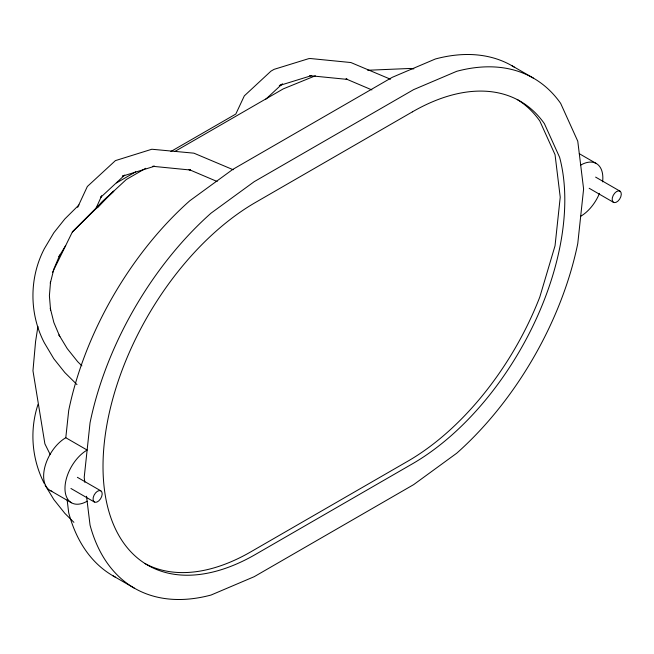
<?xml version="1.0" encoding="UTF-8"?>
<svg xmlns="http://www.w3.org/2000/svg" width="654" height="654" viewBox="0 0 654 654"><rect width="100%" height="100%" fill="white"/><g stroke="black" fill="none" stroke-linecap="round" stroke-linejoin="round"><path stroke-width="0.98" d="M51.846 491.252A31.335 18.091 -60 0 1 44.905 466.833A31.335 18.091 -60 0 1 65.792 437.73L68.711 410.467A242.127 139.792 -60 0 1 189.774 200.778L232.865 169.353L392.286 77.311L435.376 58.983A242.127 139.792 -60 0 1 514.641 67.354M37.94 326.436L35.578 341.519L32.962 370.753L44.889 443.837L50.235 454.595M38.046 404.352C29.373 430.275 31.817 459.321 44.333 483.592M52.483 272.497L72.332 232.031L103.798 200.345L113.788 191.115L72.332 232.031L107.33 197.107L97.904 207.285M77.646 207.351L87.35 186.488L115.415 160.614L151.851 149.243L193.903 153.167L233.2 169.738M95.885 208.577L101.64 195.848L100.7 197.353L124.734 175.059M65.678 245.495L58.991 256.572L59.792 255.011L53.873 268.982L50.301 283.215L50.587 281.408L49.393 295.763L50.587 310.11L50.301 308.312L53.873 322.545L59.792 336.516L58.991 334.954L67.223 348.582L77.679 361.687L81.873 365.839M96.269 208.61L102.098 201.963L126.312 179.498L145.719 168.299M78.995 204.931L64.852 218.943L53.816 232.783L44.333 248.724C29.144 277.77 29.144 313.748 44.333 342.802L53.816 358.744L64.852 372.576L76.976 384.593M265.696 99.294L282.446 83.753M116.502 182.916L135.795 171.773M170.882 151.507L235.808 114.049L244.326 95.86L270.96 71.147L274.116 69.332L308.835 58.615L310.609 58.549L350.887 62.539L390.454 79.216M174.822 151.491L283.296 88.862L315.383 75.782M281.016 84.914L279.291 85.576L311.566 75.611L309.792 75.676L347.519 79.412L346.007 78.913L371.881 89.917M124.039 175.55L122.314 176.204L154.589 166.239L152.807 166.304L190.543 170.04L189.031 169.549L217.153 181.51M367.695 70.264L409.796 68.474L413.843 68.883M512.123 65.841L533.46 78.161M579.289 153.69L596.358 163.549M595.614 177.111L619.959 191.14A6.466 3.736 -60 0 1 617.907 201.154A6.466 3.736 -60 0 1 612.308 197.925A6.466 3.736 -60 0 1 619.959 191.14M65.792 437.73L87.129 450.05A31.335 18.091 -60 0 0 64.975 488.432A31.335 18.091 -60 0 0 87.129 501.217M77.376 477.314L100.855 490.843A6.466 3.736 -60 0 1 98.803 500.858A6.466 3.736 -60 0 1 93.203 497.629A6.466 3.736 -60 0 1 100.855 490.843M50.129 490.451L71.466 502.771M113.019 575.839L134.356 588.159M589.172 188.27L613.493 202.339M70.934 488.473L94.389 502.043M73.91 522.342L64.852 513.365L53.816 499.533L45.126 485.154M84.824 482.3L84.211 477.322L90.048 422.786A242.127 139.792 -60 0 1 211.111 213.098L254.202 181.673L413.622 89.631L456.713 71.302A242.127 139.792 -60 0 1 560.666 103.397L577.768 141.199L583.605 188.998L577.768 243.533A242.127 139.792 -60 0 1 456.713 453.222L413.622 484.647L254.202 576.689L211.111 595.017A242.127 139.792 -60 0 1 90.048 525.121L86.524 496.239M67.133 499.852L68.711 512.801A242.127 139.792 -60 0 0 115.595 577.261M580.687 165.102A31.335 18.091 -60 0 1 602.596 181.853M599.505 193.322A31.335 18.091 -60 0 1 580.687 216.27M517.273 99.547A215.534 124.44 -60 0 1 539.812 121.006L555.042 154.663L560.233 197.214L555.042 245.757L539.812 296.998A215.534 124.44 -60 0 1 407.826 461.193L250.85 551.821A215.534 124.44 -60 0 1 144.787 563.454M412.396 111.859L255.42 202.487A215.534 124.44 -60 0 0 103.013 466.466A215.534 124.44 -60 0 0 255.42 554.461L412.396 463.833A215.534 124.44 -60 0 0 559.611 157.303L544.39 123.647A215.534 124.44 -60 0 0 412.396 111.859"/></g></svg>
